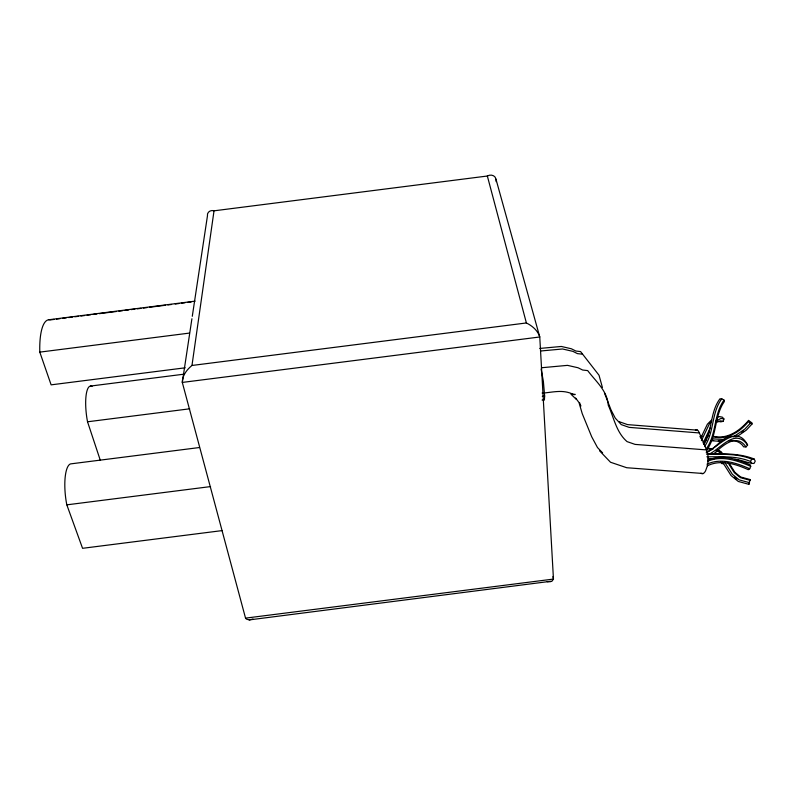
<?xml version="1.0" encoding="UTF-8"?>
<svg xmlns="http://www.w3.org/2000/svg" width="795" height="795" viewBox="0 0 795 795"><rect width="100%" height="100%" fill="white"/><g stroke="black" fill="none" stroke-linecap="round" stroke-linejoin="round"><path stroke-width="1.19" d="M736.726 436.843L746.346 430.105L752.02 424.023L752.04 422.97L748.562 420.436C739.837 430.751 726.918 439.953 712.708 436.127M712.648 436.534C726.819 440.639 739.887 431.963 748.532 421.489L748.562 420.436M542.081 400.054L544.406 399.756L544.645 396.039L543.373 381.322L541.107 369.009M191.973 365.471L214.024 210.824L487.345 176.023C490.465 174.115 495.315 175.178 495.971 179.173L539.765 336.981L553.459 579.078L552.068 581.125L249.223 619.911L246.43 619.126L245.536 618.132L182.303 382.425C182.284 375.558 186.875 369.625 191.973 365.471L526.389 322.959C532.253 325.851 537.837 330.521 539.765 336.981L182.303 382.425L191.913 318.755M192.291 316.301L207.445 215.902C206.75 212.176 210.695 209.632 214.024 210.824M722.645 462.263L731.032 475.529L738.307 481.452L748.89 484.344L750.063 479.554L740.622 476.98L734.948 472.369L729.283 463.435M717.984 421.35L720.807 421.857L723.192 421.33L723.947 418.975L722.337 417.146L719.296 416.57L716.603 417.703M749.407 481.194L750.063 479.554M707.361 465.81C720.677 459.202 735.673 463.982 748.324 469.716L749.715 468.762L750.719 466.347L750.331 464.896C737.174 459.073 721.582 453.846 707.669 460.355M700.643 438.293L707.361 424.232L711.545 419.998M701.419 440.629L709.269 424.093L711.734 421.022M703.178 443.024L710.332 427.63M703.645 444.206L709.249 431.765M751.653 463.644L750.53 461.468L751.772 459.152L754.127 458.993L755.25 461.17L754.008 463.485C747.568 463.187 741.387 459.659 734.729 459.381M706.666 450.149C717.279 435.72 714.109 416.033 724.414 401.455L724.026 400.114L721.781 398.802C711.316 412.764 714.347 431.824 704.847 446.114M724.026 400.114C713.493 414.533 716.693 434.14 706.427 448.609M704.181 444.037C712.519 430.125 709.995 412.138 719.932 398.812L721.781 398.802M729.035 441.086C734.431 439.595 740.711 442.09 743.663 446.85L746.008 446.929L747.608 445.031C736.647 423.596 718.461 446.76 706.248 452.743M752.02 424.023L750.271 423.278L744.796 429.151L733.388 436.882M574.845 394.708L575.222 394.35L570.999 394.231L576.236 399.299M708.027 460.722L710.641 458.496M713.403 454.233C721.87 446.323 736.259 432.43 746.008 446.929M741.904 432.42L743.653 431.109M715.58 421.33L720.976 418.428L723.947 418.975M708.444 454.492C720.568 449.155 734.928 427.312 747.608 445.031M706.348 451.958C716.851 448.827 723.321 433.434 735.574 436.833M717.05 422.205L720.32 420.813L723.192 421.33M252.999 619.037L249.223 619.911M707.679 461.259C721.79 455.078 737.452 460.593 750.719 466.347M706.984 464.161C720.936 457.691 736.528 462.938 749.715 468.762M699.799 436.743L702.114 436.286M704.211 440.847L706.606 440.38M48.773 319.759L195.093 301.146M54.02 319.431L50.353 319.898A48.773 14.36 81.7 0 0 39.8 352.125L51.118 384.85L185.185 367.807M56.475 319.113L60.142 318.646M62.596 318.338L66.263 317.871M68.718 317.563L72.385 317.096M74.839 316.778L78.506 316.311M80.961 316.003L84.628 315.536M87.082 315.227L90.749 314.76M93.204 314.442L96.871 313.975M99.325 313.667L116.468 311.481M118.912 311.173L122.589 310.706M125.034 310.398L128.711 309.931M131.155 309.613L134.832 309.146M137.277 308.838L140.954 308.371M143.398 308.062L147.075 307.595M149.52 307.277L165.439 305.26M167.884 304.942L171.561 304.475M175.228 304.008L178.905 303.541M181.349 303.233L185.026 302.766M187.471 302.448L191.148 301.981M39.8 352.125L189.24 333.115M90.501 386.062L183.566 374.226M100.299 460.285L87.529 421.787L189.687 408.809M542.111 393.028L544.466 392.73M542.299 396.337L544.645 396.039M199.465 447.525L70.556 463.902A31.452 9.202 83.6 0 0 66.82 504.845L82.561 548.312L222.024 530.613M66.82 504.845L210.556 486.59M245.536 618.132L553.459 579.078L552.913 576.663M550.776 581.662L547.218 581.721M539.785 348.439L561.34 346.461L571.337 348.767L575.898 351.032L580.598 351.589L599.023 375.24L602.391 387.413M540.719 350.993L562.572 348.985L572.917 351.37L577.438 353.616L582.397 354.192M541.445 367.757L567.501 365.362L578.035 367.757L582.646 370.023L587.694 370.599C595.783 381.471 607.301 390.574 608.264 405.221C613.869 417.594 616.284 432.371 627.066 441.623L635.086 444.395L706.517 449.91A13.088 4.939 -86.1 0 1 707.222 466.307L705.493 471.038A13.088 4.939 -86.1 0 1 700.971 473.234M543.701 393.048C555.089 391.826 563.923 389.48 574 394.717M543.621 399.815L544.406 399.756M724.633 439.506L711.932 438.83M706.924 453.885C722.715 453.796 739.171 453.011 754.127 458.993M706.904 454.372C721.89 454.333 737.571 453.359 751.772 459.152M706.844 456.817C721.433 456.807 736.717 455.734 750.53 461.468M708.027 458.765L714.109 458.785M723.47 463.644L721.79 463.634L720.677 461.875M711.316 440.301L713.632 440.47M718.273 440.798L720.598 440.967M711.277 440.718L721.81 441.473M706.785 435.69L709.15 435.869M703.247 473.512L626.738 467.728L610.51 462.243L599.559 450.805M697.553 430.184L627.533 424.609L619.345 421.738M706.517 449.91L699.342 432.947L629.153 427.372L621.273 424.619L615.26 418.13L611.107 410.091L604.468 393.058M707.401 447.992L713.016 449.175M707.56 448.718L711.923 449.632M750.132 480.309L740.384 477.646L734.302 472.697L727.962 462.69M749.546 482.704L739.231 479.892L732.344 474.287L724.633 462.104M717.348 450.387L721.174 452.425L722.625 454.114M716.285 450.546L720.677 452.882L722.049 454.482M715.45 452.862L718.153 454.303M720.35 452.415L722.367 453.776M718.004 449.702L721.144 451.828L722.884 454.303M734.252 477.288L736.826 479.375M748.532 421.489L750.271 423.278M602.62 452.902L597.492 447.545L591.709 436.793L582.238 413.648L578.979 402.518L575.6 398.007M579.515 402.568L580.916 406.016M487.345 176.023L526.389 322.959M748.82 483.579L748.89 484.344M495.971 179.173L496.159 181.648M87.529 421.787A28.829 7.751 82.5 0 1 92.071 386.44M695.357 430.095A12.829 4.75 -85.7 0 1 699.342 432.947"/></g></svg>
